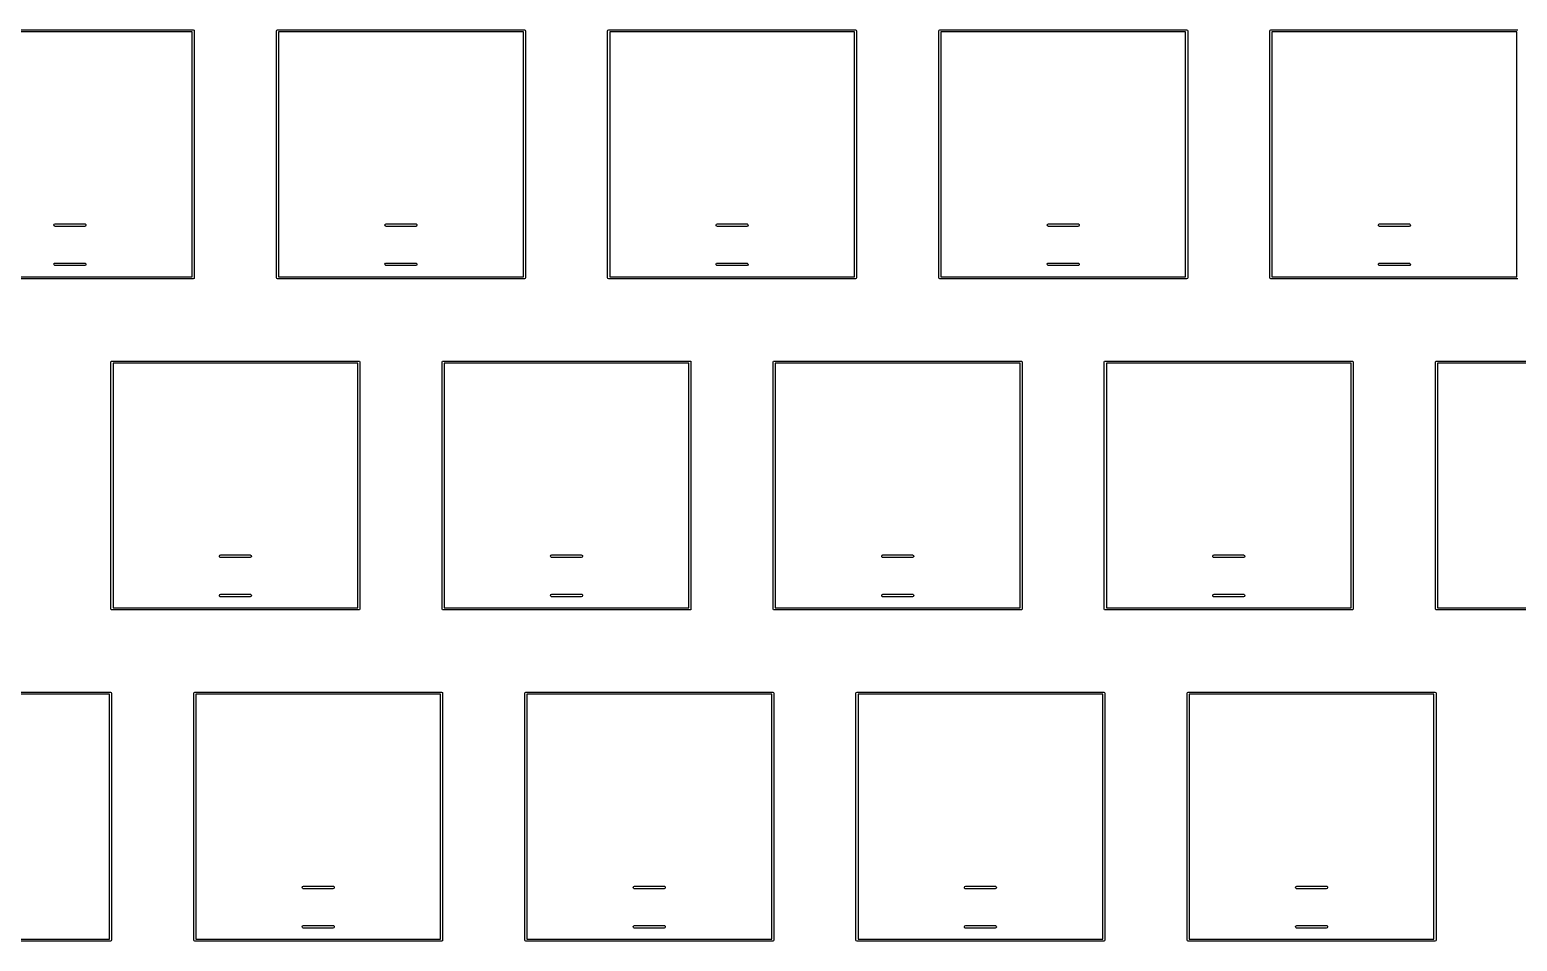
# Model space of a CAD drawing. Extents: x 9 to 342, y 7 to 196.
# Drawn here: x 89.8 to 175.4, y 45.4 to 97.8 of the extents above; entities that cross this region are included whole.
import ezdxf

# ---------------------------------------------------------------- set-up
doc = ezdxf.new("R2010")
doc.units = 0
doc.layers.add('BLACK', color=7, linetype='CONTINUOUS')

msp = doc.modelspace()

# ---------------------------------------------------------------- linework, layer by layer
at = {"layer": 'BLACK', "linetype": 'CONTINUOUS'}
for p, q in [((85.0385, 97.8063), (99.2385, 97.8063)), ((99.1785, 97.6863), (85.0985, 97.6863)), ((99.1785, 83.6063), (99.1785, 97.6863)), ((99.2385, 97.8063), (99.2809, 97.7887)), ((99.2809, 97.7887), (99.2985, 97.7463)), ((99.2985, 97.7463), (99.2985, 83.5463)), ((104.028, 97.7463), (104.046, 97.7887)), ((104.028, 83.5463), (104.028, 97.7463)), ((104.046, 97.7887), (104.088, 97.8063)), ((104.088, 97.8063), (118.288, 97.8063)), ((104.148, 97.6863), (104.148, 83.6063)), ((118.228, 97.6863), (104.148, 97.6863)), ((118.228, 83.6063), (118.228, 97.6863)), ((118.288, 97.8063), (118.331, 97.7887)), ((118.331, 97.7887), (118.349, 97.7463)), ((118.349, 97.7463), (118.349, 83.5463)), ((123.078, 97.7463), (123.096, 97.7887)), ((123.078, 83.5463), (123.078, 97.7463)), ((123.096, 97.7887), (123.138, 97.8063)), ((123.138, 97.8063), (137.338, 97.8063)), ((123.198, 97.6863), (123.198, 83.6063)), ((137.278, 97.6863), (123.198, 97.6863)), ((137.278, 83.6063), (137.278, 97.6863)), ((137.338, 97.8063), (137.381, 97.7887)), ((137.381, 97.7887), (137.398, 97.7463)), ((137.398, 97.7463), (137.398, 83.5463)), ((142.129, 97.7463), (142.146, 97.7887)), ((142.129, 83.5463), (142.129, 97.7463)), ((142.146, 97.7887), (142.189, 97.8063)), ((142.189, 97.8063), (156.388, 97.8063)), ((142.249, 97.6863), (142.249, 83.6063)), ((156.328, 97.6863), (142.249, 97.6863)), ((156.328, 83.6063), (156.328, 97.6863)), ((156.388, 97.8063), (156.431, 97.7887)), ((156.431, 97.7887), (156.448, 97.7463)), ((156.448, 97.7463), (156.448, 83.5463)), ((161.178, 97.7463), (161.196, 97.7887)), ((161.178, 83.5463), (161.178, 97.7463)), ((161.196, 97.7887), (161.238, 97.8063)), ((161.238, 97.8063), (175.439, 97.8063)), ((161.298, 97.6863), (161.298, 83.6063)), ((175.379, 97.6863), (161.298, 97.6863)), ((175.379, 83.6063), (175.379, 97.6863)), ((91.2181, 86.5898), (91.2441, 86.635)), ((91.2271, 86.5385), (91.2181, 86.5898)), ((91.2671, 86.505), (91.2271, 86.5385)), ((91.2441, 86.635), (91.2931, 86.6528)), ((91.2931, 86.5004), (91.2671, 86.505)), ((91.2931, 86.6528), (92.9839, 86.6528)), ((92.9839, 86.5004), (91.2931, 86.5004)), ((92.9839, 86.6528), (93.0099, 86.6482)), ((93.0329, 86.5182), (92.9839, 86.5004)), ((93.0099, 86.6482), (93.0499, 86.6147)), ((93.0589, 86.5634), (93.0329, 86.5182)), ((93.0499, 86.6147), (93.0589, 86.5634)), ((110.268, 86.5898), (110.294, 86.635)), ((110.277, 86.5385), (110.268, 86.5898)), ((110.317, 86.505), (110.277, 86.5385)), ((110.294, 86.635), (110.343, 86.6528)), ((110.343, 86.5004), (110.317, 86.505)), ((110.343, 86.6528), (112.034, 86.6528)), ((112.034, 86.5004), (110.343, 86.5004)), ((112.034, 86.6528), (112.06, 86.6482)), ((112.083, 86.5182), (112.034, 86.5004)), ((112.06, 86.6482), (112.1, 86.6147)), ((112.109, 86.5634), (112.083, 86.5182)), ((112.1, 86.6147), (112.109, 86.5634)), ((129.318, 86.5898), (129.344, 86.635)), ((129.327, 86.5385), (129.318, 86.5898)), ((129.367, 86.505), (129.327, 86.5385)), ((129.344, 86.635), (129.393, 86.6528)), ((129.393, 86.5004), (129.367, 86.505)), ((129.393, 86.6528), (131.084, 86.6528)), ((131.084, 86.5004), (129.393, 86.5004)), ((131.084, 86.6528), (131.11, 86.6482)), ((131.133, 86.5182), (131.084, 86.5004)), ((131.11, 86.6482), (131.15, 86.6147)), ((131.159, 86.5634), (131.133, 86.5182)), ((131.15, 86.6147), (131.159, 86.5634)), ((148.368, 86.5898), (148.394, 86.635)), ((148.377, 86.5385), (148.368, 86.5898)), ((148.417, 86.505), (148.377, 86.5385)), ((148.394, 86.635), (148.443, 86.6528)), ((148.443, 86.5004), (148.417, 86.505)), ((148.443, 86.6528), (150.134, 86.6528)), ((150.134, 86.5004), (148.443, 86.5004)), ((150.134, 86.6528), (150.16, 86.6482)), ((150.183, 86.5182), (150.134, 86.5004)), ((150.16, 86.6482), (150.2, 86.6147)), ((150.209, 86.5634), (150.183, 86.5182)), ((150.2, 86.6147), (150.209, 86.5634)), ((167.418, 86.5898), (167.444, 86.635)), ((167.427, 86.5385), (167.418, 86.5898)), ((167.467, 86.505), (167.427, 86.5385)), ((167.444, 86.635), (167.493, 86.6528)), ((167.493, 86.5004), (167.467, 86.505)), ((167.493, 86.6528), (169.184, 86.6528)), ((169.184, 86.5004), (167.493, 86.5004)), ((169.184, 86.6528), (169.21, 86.6482)), ((169.233, 86.5182), (169.184, 86.5004)), ((169.21, 86.6482), (169.25, 86.6147)), ((169.259, 86.5634), (169.233, 86.5182)), ((169.25, 86.6147), (169.259, 86.5634)), ((91.2181, 84.3292), (91.2441, 84.3744)), ((91.2271, 84.2779), (91.2181, 84.3292)), ((91.2671, 84.2444), (91.2271, 84.2779)), ((91.2441, 84.3744), (91.2931, 84.3922)), ((91.2931, 84.2398), (91.2671, 84.2444)), ((91.2931, 84.3922), (92.9839, 84.3922)), ((92.9839, 84.2398), (91.2931, 84.2398)), ((92.9839, 84.3922), (93.0099, 84.3876)), ((93.0329, 84.2576), (92.9839, 84.2398)), ((93.0099, 84.3876), (93.0499, 84.3541)), ((93.0589, 84.3028), (93.0329, 84.2576)), ((93.0499, 84.3541), (93.0589, 84.3028)), ((110.268, 84.3292), (110.294, 84.3744)), ((110.277, 84.2779), (110.268, 84.3292)), ((110.317, 84.2444), (110.277, 84.2779)), ((110.294, 84.3744), (110.343, 84.3922)), ((110.343, 84.2398), (110.317, 84.2444)), ((110.343, 84.3922), (112.034, 84.3922)), ((112.034, 84.2398), (110.343, 84.2398)), ((112.034, 84.3922), (112.06, 84.3876)), ((112.083, 84.2576), (112.034, 84.2398)), ((112.06, 84.3876), (112.1, 84.3541)), ((112.109, 84.3028), (112.083, 84.2576)), ((112.1, 84.3541), (112.109, 84.3028)), ((129.318, 84.3292), (129.344, 84.3744)), ((129.327, 84.2779), (129.318, 84.3292)), ((129.367, 84.2444), (129.327, 84.2779)), ((129.344, 84.3744), (129.393, 84.3922)), ((129.393, 84.2398), (129.367, 84.2444)), ((129.393, 84.3922), (131.084, 84.3922)), ((131.084, 84.2398), (129.393, 84.2398)), ((131.084, 84.3922), (131.11, 84.3876)), ((131.133, 84.2576), (131.084, 84.2398)), ((131.11, 84.3876), (131.15, 84.3541)), ((131.159, 84.3028), (131.133, 84.2576)), ((131.15, 84.3541), (131.159, 84.3028)), ((148.368, 84.3292), (148.394, 84.3744)), ((148.377, 84.2779), (148.368, 84.3292)), ((148.417, 84.2444), (148.377, 84.2779)), ((148.394, 84.3744), (148.443, 84.3922)), ((148.443, 84.2398), (148.417, 84.2444)), ((148.443, 84.3922), (150.134, 84.3922)), ((150.134, 84.2398), (148.443, 84.2398)), ((150.134, 84.3922), (150.16, 84.3876)), ((150.183, 84.2576), (150.134, 84.2398)), ((150.16, 84.3876), (150.2, 84.3541)), ((150.209, 84.3028), (150.183, 84.2576)), ((150.2, 84.3541), (150.209, 84.3028)), ((167.418, 84.3292), (167.444, 84.3744)), ((167.427, 84.2779), (167.418, 84.3292)), ((167.467, 84.2444), (167.427, 84.2779)), ((167.444, 84.3744), (167.493, 84.3922)), ((167.493, 84.2398), (167.467, 84.2444)), ((167.493, 84.3922), (169.184, 84.3922)), ((169.184, 84.2398), (167.493, 84.2398)), ((169.184, 84.3922), (169.21, 84.3876)), ((169.233, 84.2576), (169.184, 84.2398)), ((169.21, 84.3876), (169.25, 84.3541)), ((169.259, 84.3028), (169.233, 84.2576)), ((169.25, 84.3541), (169.259, 84.3028)), ((99.2385, 83.4863), (85.0385, 83.4863)), ((85.0985, 83.6063), (99.1785, 83.6063)), ((99.2809, 83.5039), (99.2385, 83.4863)), ((99.2985, 83.5463), (99.2809, 83.5039)), ((104.046, 83.5039), (104.028, 83.5463)), ((104.088, 83.4863), (104.046, 83.5039)), ((118.288, 83.4863), (104.088, 83.4863)), ((104.148, 83.6063), (118.228, 83.6063)), ((118.331, 83.5039), (118.288, 83.4863)), ((118.349, 83.5463), (118.331, 83.5039)), ((123.096, 83.5039), (123.078, 83.5463)), ((123.138, 83.4863), (123.096, 83.5039)), ((137.338, 83.4863), (123.138, 83.4863)), ((123.198, 83.6063), (137.278, 83.6063)), ((137.381, 83.5039), (137.338, 83.4863)), ((137.398, 83.5463), (137.381, 83.5039)), ((142.146, 83.5039), (142.129, 83.5463)), ((142.189, 83.4863), (142.146, 83.5039)), ((156.388, 83.4863), (142.189, 83.4863)), ((142.249, 83.6063), (156.328, 83.6063)), ((156.431, 83.5039), (156.388, 83.4863)), ((156.448, 83.5463), (156.431, 83.5039)), ((161.196, 83.5039), (161.178, 83.5463)), ((161.238, 83.4863), (161.196, 83.5039)), ((175.439, 83.4863), (161.238, 83.4863)), ((161.298, 83.6063), (175.379, 83.6063)), ((94.5035, 78.6963), (94.5211, 78.7387)), ((94.5211, 78.7387), (94.5635, 78.7563)), ((94.5635, 78.7563), (108.763, 78.7563)), ((108.763, 78.7563), (108.806, 78.7387)), ((108.806, 78.7387), (108.823, 78.6963)), ((113.553, 78.6963), (113.571, 78.7387)), ((113.571, 78.7387), (113.614, 78.7563)), ((113.614, 78.7563), (127.813, 78.7563)), ((127.813, 78.7563), (127.856, 78.7387)), ((127.856, 78.7387), (127.873, 78.6963)), ((132.603, 78.6963), (132.621, 78.7387)), ((132.621, 78.7387), (132.663, 78.7563)), ((132.663, 78.7563), (146.863, 78.7563)), ((146.863, 78.7563), (146.906, 78.7387)), ((146.906, 78.7387), (146.923, 78.6963)), ((151.653, 78.6963), (151.671, 78.7387)), ((151.671, 78.7387), (151.713, 78.7563)), ((151.713, 78.7563), (165.913, 78.7563)), ((165.913, 78.7563), (165.956, 78.7387)), ((165.956, 78.7387), (165.974, 78.6963)), ((170.703, 78.6963), (170.721, 78.7387)), ((170.721, 78.7387), (170.763, 78.7563)), ((170.763, 78.7563), (184.963, 78.7563)), ((94.5035, 64.4963), (94.5035, 78.6963)), ((94.6235, 78.6363), (94.6235, 64.5563)), ((108.703, 78.6363), (94.6235, 78.6363)), ((108.703, 64.5563), (108.703, 78.6363)), ((108.823, 78.6963), (108.823, 64.4963)), ((113.553, 64.4963), (113.553, 78.6963)), ((113.673, 78.6363), (113.673, 64.5563)), ((127.753, 78.6363), (113.673, 78.6363)), ((127.753, 64.5563), (127.753, 78.6363)), ((127.873, 78.6963), (127.873, 64.4963)), ((132.603, 64.4963), (132.603, 78.6963)), ((132.724, 78.6363), (132.724, 64.5563)), ((146.803, 78.6363), (132.724, 78.6363)), ((146.803, 64.5563), (146.803, 78.6363)), ((146.923, 78.6963), (146.923, 64.4963)), ((151.653, 64.4963), (151.653, 78.6963)), ((151.773, 78.6363), (151.773, 64.5563)), ((165.853, 78.6363), (151.773, 78.6363)), ((165.853, 64.5563), (165.853, 78.6363)), ((165.974, 78.6963), (165.974, 64.4963)), ((170.703, 64.4963), (170.703, 78.6963)), ((170.823, 78.6363), (170.823, 64.5563)), ((184.903, 78.6363), (170.823, 78.6363)), ((100.743, 67.5398), (100.769, 67.585)), ((100.752, 67.4885), (100.743, 67.5398)), ((100.792, 67.455), (100.752, 67.4885)), ((100.769, 67.585), (100.818, 67.6028)), ((100.818, 67.4504), (100.792, 67.455)), ((100.818, 67.6028), (102.509, 67.6028)), ((102.509, 67.4504), (100.818, 67.4504)), ((102.509, 67.6028), (102.535, 67.5982)), ((102.558, 67.4682), (102.509, 67.4504)), ((102.535, 67.5982), (102.575, 67.5647)), ((102.584, 67.5134), (102.558, 67.4682)), ((102.575, 67.5647), (102.584, 67.5134)), ((119.793, 67.5398), (119.819, 67.585)), ((119.802, 67.4885), (119.793, 67.5398)), ((119.842, 67.455), (119.802, 67.4885)), ((119.819, 67.585), (119.868, 67.6028)), ((119.868, 67.4504), (119.842, 67.455)), ((119.868, 67.6028), (121.559, 67.6028)), ((121.559, 67.4504), (119.868, 67.4504)), ((121.559, 67.6028), (121.585, 67.5982)), ((121.608, 67.4682), (121.559, 67.4504)), ((121.585, 67.5982), (121.625, 67.5647)), ((121.634, 67.5134), (121.608, 67.4682)), ((121.625, 67.5647), (121.634, 67.5134)), ((138.843, 67.5398), (138.869, 67.585)), ((138.852, 67.4885), (138.843, 67.5398)), ((138.892, 67.455), (138.852, 67.4885)), ((138.869, 67.585), (138.918, 67.6028)), ((138.918, 67.4504), (138.892, 67.455)), ((138.918, 67.6028), (140.609, 67.6028)), ((140.609, 67.4504), (138.918, 67.4504)), ((140.609, 67.6028), (140.635, 67.5982)), ((140.658, 67.4682), (140.609, 67.4504)), ((140.635, 67.5982), (140.675, 67.5647)), ((140.684, 67.5134), (140.658, 67.4682)), ((140.675, 67.5647), (140.684, 67.5134)), ((157.893, 67.5398), (157.919, 67.585)), ((157.902, 67.4885), (157.893, 67.5398)), ((157.942, 67.455), (157.902, 67.4885)), ((157.919, 67.585), (157.968, 67.6028)), ((157.968, 67.4504), (157.942, 67.455)), ((157.968, 67.6028), (159.659, 67.6028)), ((159.659, 67.4504), (157.968, 67.4504)), ((159.659, 67.6028), (159.685, 67.5982)), ((159.708, 67.4682), (159.659, 67.4504)), ((159.685, 67.5982), (159.725, 67.5647)), ((159.734, 67.5134), (159.708, 67.4682)), ((159.725, 67.5647), (159.734, 67.5134)), ((100.743, 65.2792), (100.769, 65.3244)), ((100.752, 65.2279), (100.743, 65.2792)), ((100.792, 65.1944), (100.752, 65.2279)), ((100.769, 65.3244), (100.818, 65.3422)), ((100.818, 65.1898), (100.792, 65.1944)), ((100.818, 65.3422), (102.509, 65.3422)), ((102.509, 65.1898), (100.818, 65.1898)), ((102.509, 65.3422), (102.535, 65.3376)), ((102.558, 65.2076), (102.509, 65.1898)), ((102.535, 65.3376), (102.575, 65.3041)), ((102.584, 65.2528), (102.558, 65.2076)), ((102.575, 65.3041), (102.584, 65.2528)), ((119.793, 65.2792), (119.819, 65.3244)), ((119.802, 65.2279), (119.793, 65.2792)), ((119.842, 65.1944), (119.802, 65.2279)), ((119.819, 65.3244), (119.868, 65.3422)), ((119.868, 65.1898), (119.842, 65.1944)), ((119.868, 65.3422), (121.559, 65.3422)), ((121.559, 65.1898), (119.868, 65.1898)), ((121.559, 65.3422), (121.585, 65.3376)), ((121.608, 65.2076), (121.559, 65.1898)), ((121.585, 65.3376), (121.625, 65.3041)), ((121.634, 65.2528), (121.608, 65.2076)), ((121.625, 65.3041), (121.634, 65.2528)), ((138.843, 65.2792), (138.869, 65.3244)), ((138.852, 65.2279), (138.843, 65.2792)), ((138.892, 65.1944), (138.852, 65.2279)), ((138.869, 65.3244), (138.918, 65.3422)), ((138.918, 65.1898), (138.892, 65.1944)), ((138.918, 65.3422), (140.609, 65.3422)), ((140.609, 65.1898), (138.918, 65.1898)), ((140.609, 65.3422), (140.635, 65.3376)), ((140.658, 65.2076), (140.609, 65.1898)), ((140.635, 65.3376), (140.675, 65.3041)), ((140.684, 65.2528), (140.658, 65.2076)), ((140.675, 65.3041), (140.684, 65.2528)), ((157.893, 65.2792), (157.919, 65.3244)), ((157.902, 65.2279), (157.893, 65.2792)), ((157.942, 65.1944), (157.902, 65.2279)), ((157.919, 65.3244), (157.968, 65.3422)), ((157.968, 65.1898), (157.942, 65.1944)), ((157.968, 65.3422), (159.659, 65.3422)), ((159.659, 65.1898), (157.968, 65.1898)), ((159.659, 65.3422), (159.685, 65.3376)), ((159.708, 65.2076), (159.659, 65.1898)), ((159.685, 65.3376), (159.725, 65.3041)), ((159.734, 65.2528), (159.708, 65.2076)), ((159.725, 65.3041), (159.734, 65.2528)), ((94.5211, 64.4539), (94.5035, 64.4963)), ((94.5635, 64.4363), (94.5211, 64.4539)), ((108.763, 64.4363), (94.5635, 64.4363)), ((94.6235, 64.5563), (108.703, 64.5563)), ((108.806, 64.4539), (108.763, 64.4363)), ((108.823, 64.4963), (108.806, 64.4539)), ((113.571, 64.4539), (113.553, 64.4963)), ((113.614, 64.4363), (113.571, 64.4539)), ((127.813, 64.4363), (113.614, 64.4363)), ((113.673, 64.5563), (127.753, 64.5563)), ((127.856, 64.4539), (127.813, 64.4363)), ((127.873, 64.4963), (127.856, 64.4539)), ((132.621, 64.4539), (132.603, 64.4963)), ((132.663, 64.4363), (132.621, 64.4539)), ((146.863, 64.4363), (132.663, 64.4363)), ((132.724, 64.5563), (146.803, 64.5563)), ((146.906, 64.4539), (146.863, 64.4363)), ((146.923, 64.4963), (146.906, 64.4539)), ((151.671, 64.4539), (151.653, 64.4963)), ((151.713, 64.4363), (151.671, 64.4539)), ((165.913, 64.4363), (151.713, 64.4363)), ((151.773, 64.5563), (165.853, 64.5563)), ((165.956, 64.4539), (165.913, 64.4363)), ((165.974, 64.4963), (165.956, 64.4539)), ((170.721, 64.4539), (170.703, 64.4963)), ((170.763, 64.4363), (170.721, 64.4539)), ((184.963, 64.4363), (170.763, 64.4363)), ((170.823, 64.5563), (184.903, 64.5563)), ((80.276, 59.7063), (94.476, 59.7063)), ((94.416, 59.5863), (80.336, 59.5863)), ((94.416, 45.5063), (94.416, 59.5863)), ((94.476, 59.7063), (94.5184, 59.6887)), ((94.5184, 59.6887), (94.536, 59.6463)), ((94.536, 59.6463), (94.536, 45.4463)), ((99.266, 59.6463), (99.2836, 59.6887)), ((99.266, 45.4463), (99.266, 59.6463)), ((99.2836, 59.6887), (99.326, 59.7063)), ((99.326, 59.7063), (113.526, 59.7063)), ((99.386, 59.5863), (99.386, 45.5063)), ((113.466, 59.5863), (99.386, 59.5863)), ((113.466, 45.5063), (113.466, 59.5863)), ((113.526, 59.7063), (113.568, 59.6887)), ((113.568, 59.6887), (113.586, 59.6463)), ((113.586, 59.6463), (113.586, 45.4463)), ((118.316, 59.6463), (118.334, 59.6887)), ((118.316, 45.4463), (118.316, 59.6463)), ((118.334, 59.6887), (118.376, 59.7063)), ((118.376, 59.7063), (132.576, 59.7063)), ((118.436, 59.5863), (118.436, 45.5063)), ((132.516, 59.5863), (118.436, 59.5863)), ((132.516, 45.5063), (132.516, 59.5863)), ((132.576, 59.7063), (132.618, 59.6887)), ((132.618, 59.6887), (132.636, 59.6463)), ((132.636, 59.6463), (132.636, 45.4463)), ((137.366, 59.6463), (137.384, 59.6887)), ((137.366, 45.4463), (137.366, 59.6463)), ((137.384, 59.6887), (137.426, 59.7063)), ((137.426, 59.7063), (151.626, 59.7063)), ((137.486, 59.5863), (137.486, 45.5063)), ((151.566, 59.5863), (137.486, 59.5863)), ((151.566, 45.5063), (151.566, 59.5863)), ((151.626, 59.7063), (151.668, 59.6887)), ((151.668, 59.6887), (151.686, 59.6463)), ((151.686, 59.6463), (151.686, 45.4463)), ((156.416, 59.6463), (156.434, 59.6887)), ((156.416, 45.4463), (156.416, 59.6463)), ((156.434, 59.6887), (156.476, 59.7063)), ((156.476, 59.7063), (170.676, 59.7063)), ((156.536, 59.5863), (156.536, 45.5063)), ((170.616, 59.5863), (156.536, 59.5863)), ((170.616, 45.5063), (170.616, 59.5863)), ((170.676, 59.7063), (170.718, 59.6887)), ((170.718, 59.6887), (170.736, 59.6463)), ((170.736, 59.6463), (170.736, 45.4463)), ((105.506, 48.4898), (105.532, 48.535)), ((105.515, 48.4385), (105.506, 48.4898)), ((105.555, 48.405), (105.515, 48.4385)), ((105.532, 48.535), (105.581, 48.5528)), ((105.581, 48.4004), (105.555, 48.405)), ((105.581, 48.5528), (107.271, 48.5528)), ((107.271, 48.4004), (105.581, 48.4004)), ((107.271, 48.5528), (107.297, 48.5482)), ((107.32, 48.4182), (107.271, 48.4004)), ((107.297, 48.5482), (107.337, 48.5147)), ((107.346, 48.4634), (107.32, 48.4182)), ((107.337, 48.5147), (107.346, 48.4634)), ((124.556, 48.4898), (124.582, 48.535)), ((124.565, 48.4385), (124.556, 48.4898)), ((124.605, 48.405), (124.565, 48.4385)), ((124.582, 48.535), (124.631, 48.5528)), ((124.631, 48.4004), (124.605, 48.405)), ((124.631, 48.5528), (126.321, 48.5528)), ((126.321, 48.4004), (124.631, 48.4004)), ((126.321, 48.5528), (126.347, 48.5482)), ((126.37, 48.4182), (126.321, 48.4004)), ((126.347, 48.5482), (126.387, 48.5147)), ((126.396, 48.4634), (126.37, 48.4182)), ((126.387, 48.5147), (126.396, 48.4634)), ((143.606, 48.4898), (143.632, 48.535)), ((143.615, 48.4385), (143.606, 48.4898)), ((143.655, 48.405), (143.615, 48.4385)), ((143.632, 48.535), (143.681, 48.5528)), ((143.681, 48.4004), (143.655, 48.405)), ((143.681, 48.5528), (145.371, 48.5528)), ((145.371, 48.4004), (143.681, 48.4004)), ((145.371, 48.5528), (145.397, 48.5482)), ((145.42, 48.4182), (145.371, 48.4004)), ((145.397, 48.5482), (145.437, 48.5147)), ((145.446, 48.4634), (145.42, 48.4182)), ((145.437, 48.5147), (145.446, 48.4634)), ((162.656, 48.4898), (162.682, 48.535)), ((162.665, 48.4385), (162.656, 48.4898)), ((162.705, 48.405), (162.665, 48.4385)), ((162.682, 48.535), (162.731, 48.5528)), ((162.731, 48.4004), (162.705, 48.405)), ((162.731, 48.5528), (164.421, 48.5528)), ((164.421, 48.4004), (162.731, 48.4004)), ((164.421, 48.5528), (164.447, 48.5482)), ((164.47, 48.4182), (164.421, 48.4004)), ((164.447, 48.5482), (164.487, 48.5147)), ((164.496, 48.4634), (164.47, 48.4182)), ((164.487, 48.5147), (164.496, 48.4634)), ((105.506, 46.2292), (105.532, 46.2744)), ((105.515, 46.1779), (105.506, 46.2292)), ((105.532, 46.2744), (105.581, 46.2922)), ((105.581, 46.2922), (107.271, 46.2922)), ((107.271, 46.2922), (107.297, 46.2876)), ((107.297, 46.2876), (107.337, 46.2541)), ((107.337, 46.2541), (107.346, 46.2028)), ((124.556, 46.2292), (124.582, 46.2744)), ((124.565, 46.1779), (124.556, 46.2292)), ((124.582, 46.2744), (124.631, 46.2922)), ((124.631, 46.2922), (126.321, 46.2922)), ((126.321, 46.2922), (126.347, 46.2876)), ((126.347, 46.2876), (126.387, 46.2541)), ((126.387, 46.2541), (126.396, 46.2028)), ((143.606, 46.2292), (143.632, 46.2744)), ((143.615, 46.1779), (143.606, 46.2292)), ((143.632, 46.2744), (143.681, 46.2922)), ((143.681, 46.2922), (145.371, 46.2922)), ((145.371, 46.2922), (145.397, 46.2876)), ((145.397, 46.2876), (145.437, 46.2541)), ((145.437, 46.2541), (145.446, 46.2028)), ((162.656, 46.2292), (162.682, 46.2744)), ((162.665, 46.1779), (162.656, 46.2292)), ((162.682, 46.2744), (162.731, 46.2922)), ((162.731, 46.2922), (164.421, 46.2922)), ((164.421, 46.2922), (164.447, 46.2876)), ((164.447, 46.2876), (164.487, 46.2541)), ((164.487, 46.2541), (164.496, 46.2028)), ((94.476, 45.3863), (80.276, 45.3863)), ((80.336, 45.5063), (94.416, 45.5063)), ((94.5184, 45.4039), (94.476, 45.3863)), ((94.536, 45.4463), (94.5184, 45.4039)), ((99.2836, 45.4039), (99.266, 45.4463)), ((99.326, 45.3863), (99.2836, 45.4039)), ((113.526, 45.3863), (99.326, 45.3863)), ((99.386, 45.5063), (113.466, 45.5063)), ((105.555, 46.1444), (105.515, 46.1779)), ((105.581, 46.1398), (105.555, 46.1444)), ((107.271, 46.1398), (105.581, 46.1398)), ((107.32, 46.1576), (107.271, 46.1398)), ((107.346, 46.2028), (107.32, 46.1576)), ((113.568, 45.4039), (113.526, 45.3863)), ((113.586, 45.4463), (113.568, 45.4039)), ((118.334, 45.4039), (118.316, 45.4463)), ((118.376, 45.3863), (118.334, 45.4039)), ((132.576, 45.3863), (118.376, 45.3863)), ((118.436, 45.5063), (132.516, 45.5063)), ((124.605, 46.1444), (124.565, 46.1779)), ((124.631, 46.1398), (124.605, 46.1444)), ((126.321, 46.1398), (124.631, 46.1398)), ((126.37, 46.1576), (126.321, 46.1398)), ((126.396, 46.2028), (126.37, 46.1576)), ((132.618, 45.4039), (132.576, 45.3863)), ((132.636, 45.4463), (132.618, 45.4039)), ((137.384, 45.4039), (137.366, 45.4463)), ((137.426, 45.3863), (137.384, 45.4039)), ((151.626, 45.3863), (137.426, 45.3863)), ((137.486, 45.5063), (151.566, 45.5063)), ((143.655, 46.1444), (143.615, 46.1779)), ((143.681, 46.1398), (143.655, 46.1444)), ((145.371, 46.1398), (143.681, 46.1398)), ((145.42, 46.1576), (145.371, 46.1398)), ((145.446, 46.2028), (145.42, 46.1576)), ((151.668, 45.4039), (151.626, 45.3863)), ((151.686, 45.4463), (151.668, 45.4039)), ((156.434, 45.4039), (156.416, 45.4463)), ((156.476, 45.3863), (156.434, 45.4039)), ((170.676, 45.3863), (156.476, 45.3863)), ((156.536, 45.5063), (170.616, 45.5063)), ((162.705, 46.1444), (162.665, 46.1779)), ((162.731, 46.1398), (162.705, 46.1444)), ((164.421, 46.1398), (162.731, 46.1398)), ((164.47, 46.1576), (164.421, 46.1398)), ((164.496, 46.2028), (164.47, 46.1576)), ((170.718, 45.4039), (170.676, 45.3863)), ((170.736, 45.4463), (170.718, 45.4039))]:
    msp.add_line(p, q, dxfattribs=at)

doc.saveas('drawing.dxf')
